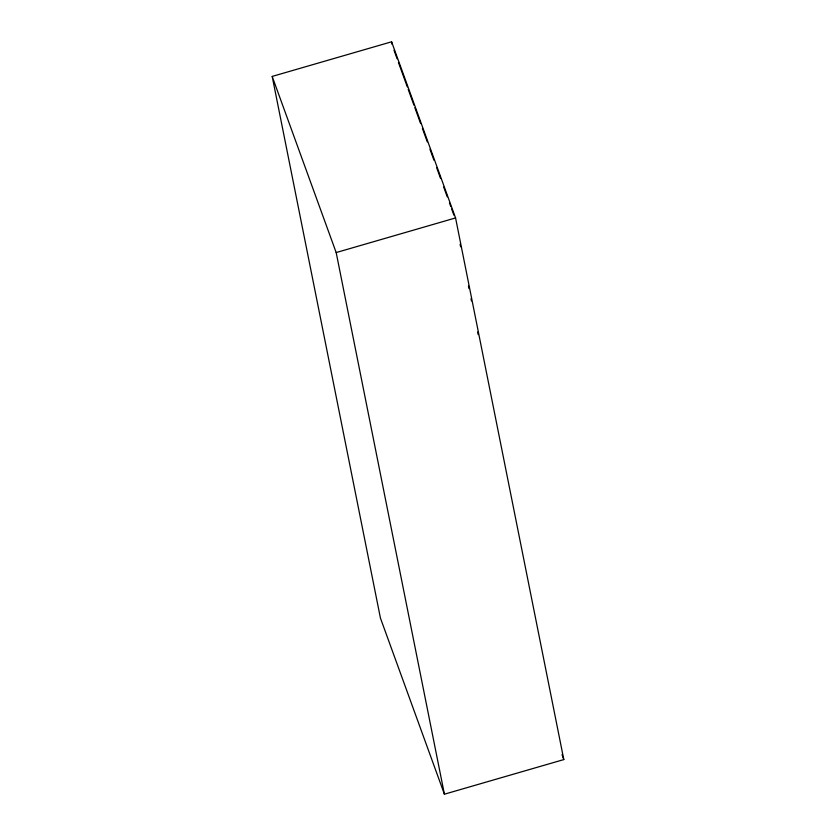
<?xml version="1.0" encoding="UTF-8"?>
<svg xmlns="http://www.w3.org/2000/svg" width="836" height="836" viewBox="0 0 836 836"><rect width="100%" height="100%" fill="white"/><g stroke="black" fill="none" stroke-linecap="round" stroke-linejoin="round"><path stroke-width="1.25" d="M272.191 76.421L391.593 41.8L455.568 217.935L563.809 759.579L444.407 794.2L380.432 618.065L272.191 76.421L336.176 252.556L444.407 794.2M336.176 252.556L455.568 217.935M394.007 50.264L397.11 58.813M398.438 62.47L407.31 86.902M408.198 89.347L413.966 105.221M414.855 107.666L420.623 123.54M422.399 128.43L427.28 141.859M429.944 149.195L433.936 160.188M436.591 167.513L440.582 178.507M443.697 187.055L447.239 196.826M449.465 202.929L450.792 206.596M451.68 209.042L453.896 215.145M562.022 754.689L563.809 759.579M460.103 244.216L460.615 246.756M468.463 286.069L468.975 288.608M471.002 298.755L471.431 300.918M477.659 332.07L478.161 334.599M391.593 41.8L392.105 44.36"/></g></svg>
